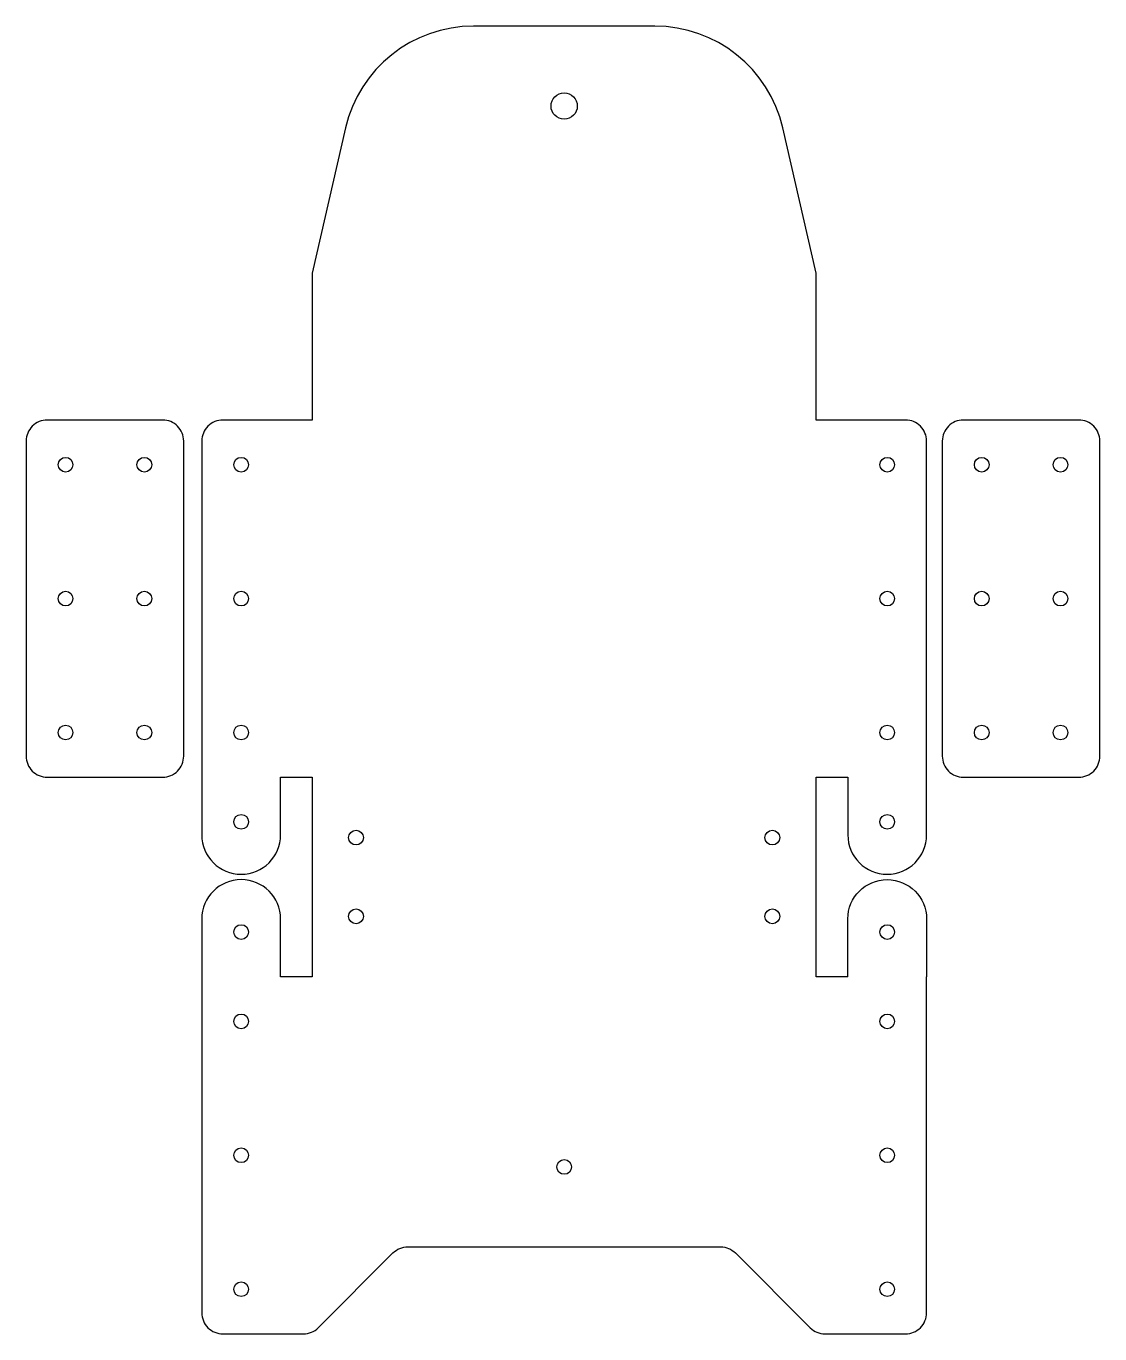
# Model space of a CAD drawing. Header units: millimetres. Extents: x 2728 to 2933, y 1242 to 1491.
import ezdxf

# ---------------------------------------------------------------- set-up
doc = ezdxf.new("R2010")
doc.units = ezdxf.units.MM

msp = doc.modelspace()

# ---------------------------------------------------------------- linework, layer by layer
for p, q in [((2769.09, 1329.91), (2769.09, 1329.91)), ((2892.09, 1329.91), (2892.09, 1329.91)), ((2892.09, 1328.91), (2892.09, 1328.91))]:
    msp.add_line(p, q)
for points in [[(2899.59, 1337.41), (2899.59, 1412.41, 0.414214), (2895.59, 1416.41), (2878.59, 1416.41), (2878.59, 1444.41), (2872.21, 1472.04, 0.349216), (2847.85, 1491.41), (2813.32, 1491.41, 0.349216), (2788.96, 1472.04), (2782.59, 1444.41), (2782.59, 1416.41), (2765.59, 1416.41, 0.414214), (2761.59, 1412.41), (2761.59, 1337.41, 1), (2776.59, 1337.41)], [(2884.59, 1310.41), (2878.59, 1310.41), (2878.59, 1348.41), (2884.59, 1348.41), (2884.59, 1337.41, 1), (2899.59, 1337.41)], [(2776.59, 1310.41), (2776.59, 1321.41, 1), (2761.59, 1321.41)], [(2884.59, 1310.41), (2884.59, 1321.41, -1), (2899.59, 1321.41)], [(2761.59, 1310.41), (2761.59, 1310.41), (2761.59, 1246.41, 0.414214), (2765.59, 1242.41), (2780.93, 1242.41, 0.198912), (2783.76, 1243.58), (2797.98, 1257.81, -0.198912), (2800.81, 1258.98), (2860.37, 1258.98, -0.198912), (2863.19, 1257.81), (2877.42, 1243.58, 0.198912), (2880.24, 1242.41), (2895.59, 1242.41, 0.414214), (2899.59, 1246.41), (2899.59, 1310.41)]]:
    msp.add_lwpolyline(points, format="xyb")
for points in [[(2732.15, 1416.41, 0.414214), (2728.15, 1412.41), (2728.15, 1352.41, 0.414214), (2732.15, 1348.41), (2754.15, 1348.41, 0.414214), (2758.15, 1352.41), (2758.15, 1412.41, 0.414214), (2754.15, 1416.41)], [(2906.58, 1416.41, 0.414214), (2902.58, 1412.41), (2902.58, 1352.41, 0.414214), (2906.58, 1348.41), (2928.58, 1348.41, 0.414214), (2932.58, 1352.41), (2932.58, 1412.41, 0.414214), (2928.58, 1416.41)]]:
    msp.add_lwpolyline(points, format="xyb", close=True)
for points in [[(2776.59, 1337.41), (2776.59, 1348.41), (2782.59, 1348.41), (2782.59, 1310.41), (2776.59, 1310.41)], [(2761.59, 1321.41), (2761.59, 1310.41)], [(2899.59, 1321.41), (2899.59, 1310.41)]]:
    msp.add_lwpolyline(points)
for centre, radius in [((2830.59, 1476.2), 2.5), ((2735.65, 1407.91), 1.4), ((2750.65, 1407.91), 1.4), ((2769.09, 1407.91), 1.4), ((2892.09, 1407.91), 1.4), ((2910.08, 1407.91), 1.4), ((2925.08, 1407.91), 1.4), ((2735.65, 1382.41), 1.4), ((2750.65, 1382.41), 1.4), ((2769.09, 1382.41), 1.4), ((2892.09, 1382.41), 1.4), ((2910.08, 1382.41), 1.4), ((2925.08, 1382.41), 1.4), ((2735.65, 1356.91), 1.4), ((2750.65, 1356.91), 1.4), ((2769.09, 1356.91), 1.4), ((2892.09, 1356.91), 1.4), ((2910.08, 1356.91), 1.4), ((2925.08, 1356.91), 1.4), ((2769.09, 1339.91), 1.4), ((2892.09, 1339.91), 1.4), ((2790.95, 1336.91), 1.4), ((2870.22, 1336.91), 1.4), ((2790.95, 1321.91), 1.4), ((2870.22, 1321.91), 1.4), ((2769.09, 1318.91), 1.4), ((2892.09, 1318.91), 1.4), ((2769.09, 1301.91), 1.4), ((2892.09, 1301.91), 1.4), ((2769.09, 1276.41), 1.4), ((2892.09, 1276.41), 1.4), ((2830.59, 1274.2), 1.4), ((2769.09, 1250.91), 1.4), ((2892.09, 1250.91), 1.4)]:
    msp.add_circle(centre, radius)

doc.saveas('drawing.dxf')
